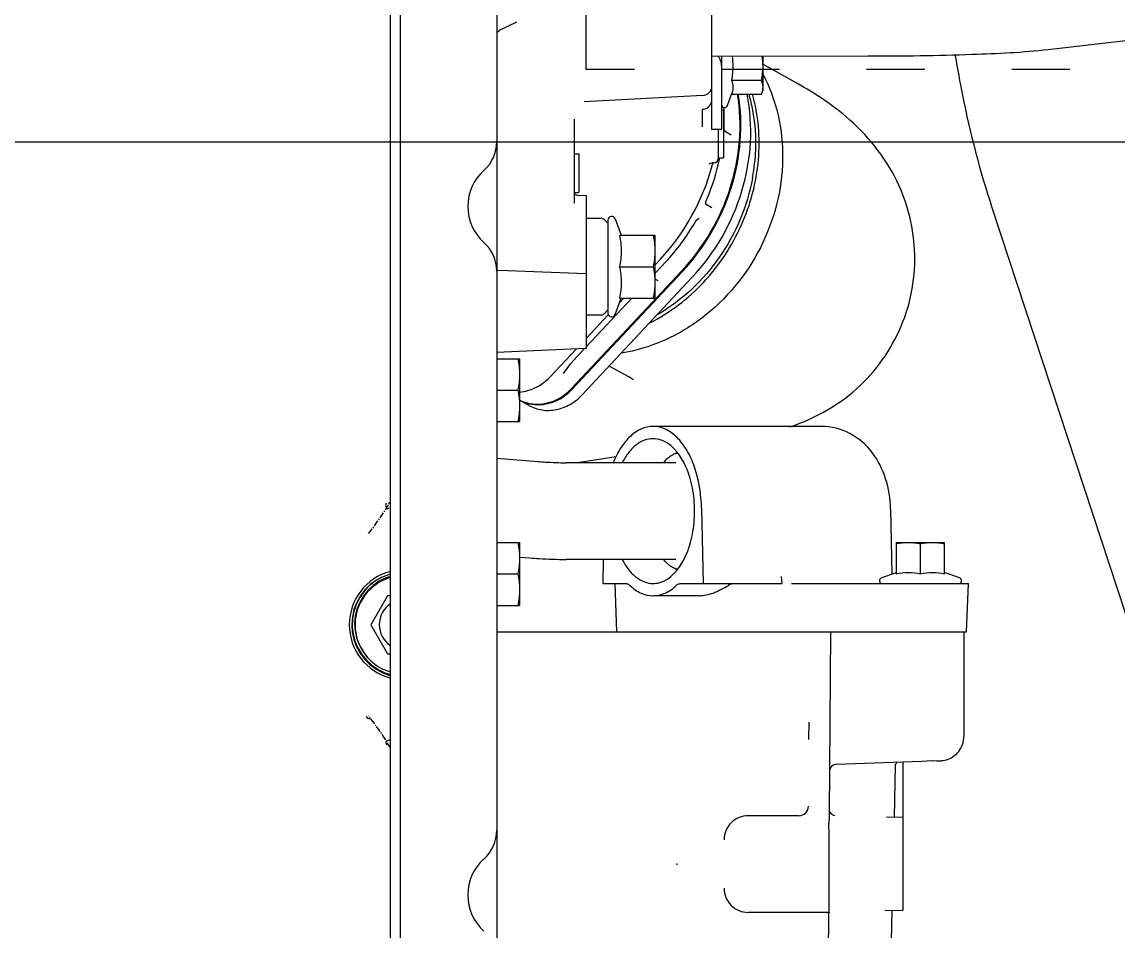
# Model space of a CAD drawing. Header units: metres. Extents: x 27859 to 32645, y 1492 to 8791.
# Drawn here: x 30191.1 to 30417.8, y 5569.2 to 5757.2 of the extents above; entities that cross this region are included whole.
import ezdxf

# ---------------------------------------------------------------- set-up
doc = ezdxf.new("R2010")
doc.units = ezdxf.units.M
doc.linetypes.add('ACAD_ISO03W100', pattern=[30, 12, -18])
doc.linetypes.add('CENTER', pattern=[2, 1.25, -0.25, 0.25, -0.25])
doc.layers.add('E-EQPT', color=190, linetype='Continuous')
doc.layers.add('E-HAT', color=253, linetype='CENTER', lineweight=15)

# ---------------------------------------------------------------- blocks, each defined once
blk = doc.blocks.new('EDG')
at = {"color": 0, "linetype": 'Continuous'}
for p, q in [((580.99, 1748.32, 1), (580.99, 2348.32, 1)), ((600.99, 1748.32, 1), (600.99, 2348.32, 1)), ((602.99, 2348.32, 1), (602.99, 1748.32, 1)), ((502.19, 2076.63, 1), (499.2, 1933.98, 1)), ((478.58, 1788.55, 1), (391.53, 2053.64, 1)), ((512.36, 1934.6, 1), (513.09, 2046.62, 1)), ((496.99, 1933.92, 1), (500.73, 1934.02, 1)), ((496.99, 1903.23, 1), (496.99, 1933.92, 1)), ((500.59, 1934.02, 1), (500.57, 1934.02, 1)), ((500.64, 1934.02, 1), (500.63, 1934.02, 1)), ((512.26, 1934.33, 1), (512.23, 1934.32, 1)), ((512.23, 1934.32, 1), (529, 1934.32, 1)), ((512.27, 1934.32, 1), (512.23, 1934.32, 1)), ((512.27, 1934.33, 1), (512.26, 1934.33, 1)), ((512.27, 1934.33, 1), (512.27, 1934.42, 1)), ((543.68, 1924.45, 1), (543.67, 1924.39, 1)), ((543.67, 1924.39, 1), (543.67, 1924.32, 1)), ((543.67, 1924.32, 1), (543.67, 1924.29, 1)), ((543.67, 1924.29, 1), (543.67, 1924.25, 1)), ((543.67, 1924.25, 1), (543.68, 1924.21, 1)), ((496.99, 1914.72, 1), (500.39, 1914.64, 1)), ((498.57, 1903.77, 1), (498.8, 1914.68, 1)), ((511.98, 1876.32, 1), (512.23, 1914.01, 1)), ((512.23, 1914.01, 1), (512.24, 1915.18, 1)), ((518.51, 1914.32, 1), (529, 1914.32, 1)), ((486.8, 1902.23, 1), (486.51, 1902.04, 1)), ((487.1, 1902.4, 1), (486.8, 1902.23, 1)), ((487.4, 1902.54, 1), (487.1, 1902.4, 1)), ((487.7, 1902.65, 1), (487.4, 1902.54, 1)), ((488.01, 1902.75, 1), (487.7, 1902.65, 1)), ((488.31, 1902.83, 1), (488.01, 1902.75, 1)), ((488.58, 1902.88, 1), (488.31, 1902.83, 1)), ((488.84, 1902.91, 1), (488.58, 1902.88, 1)), ((489.04, 1902.93, 1), (488.84, 1902.91, 1)), ((489.14, 1902.94, 1), (489.04, 1902.93, 1)), ((489.21, 1902.94, 1), (489.14, 1902.94, 1)), ((489.38, 1902.95, 1), (489.21, 1902.94, 1)), ((489.98, 1902.97, 1), (489.38, 1902.95, 1)), ((489.98, 1902.97, 1), (490.9, 1903.01, 1)), ((490.89, 1903, 1), (493.09, 1903.09, 1)), ((510.73, 1903.68, 1), (493.09, 1903.06, 1)), ((498.53, 1903.69, 1), (498.22, 1903.4, 1)), ((498.59, 1903.81, 1), (498.53, 1903.69, 1)), ((498.59, 1903.77, 1), (498.59, 1903.81, 1)), ((484.8, 1899.97, 1), (484.65, 1899.58, 1)), ((484.98, 1900.34, 1), (484.8, 1899.97, 1)), ((485.19, 1900.69, 1), (484.98, 1900.34, 1)), ((485.42, 1901.01, 1), (485.19, 1900.69, 1)), ((485.67, 1901.31, 1), (485.42, 1901.01, 1)), ((485.94, 1901.58, 1), (485.67, 1901.31, 1)), ((486.22, 1901.82, 1), (485.94, 1901.58, 1)), ((486.51, 1902.04, 1), (486.22, 1901.82, 1)), ((484.38, 1898.29, 1), (484.37, 1897.94, 1)), ((484.37, 1876.32, 1), (484.37, 1897.94, 1)), ((484.43, 1898.73, 1), (484.38, 1898.29, 1)), ((484.52, 1899.16, 1), (484.43, 1898.73, 1)), ((484.65, 1899.58, 1), (484.52, 1899.16, 1)), ((603.11, 1885.3, 1), (602.99, 1885.32, 1)), ((604.15, 1884.75, 1), (602.99, 1885.12, 1)), ((604.58, 1884.76, 1), (603.11, 1885.3, 1)), ((605.53, 1884.08, 1), (604.15, 1884.75, 1)), ((605.95, 1884.01, 1), (604.58, 1884.76, 1)), ((606.81, 1883.21, 1), (605.53, 1884.08, 1)), ((607.21, 1883.08, 1), (605.95, 1884.01, 1)), ((607.95, 1882.16, 1), (606.81, 1883.21, 1)), ((608.32, 1881.97, 1), (607.21, 1883.08, 1)), ((608.93, 1880.96, 1), (607.95, 1882.16, 1)), ((609.26, 1880.72, 1), (608.32, 1881.97, 1)), ((603.56, 1880.82, 1), (602.99, 1880.82, 1)), ((607.02, 1874.82, 1), (603.56, 1880.82, 1)), ((607.88, 1881.42, 1), (607.7, 1881.6, 1)), ((608.77, 1880.23, 1), (607.88, 1881.42, 1)), ((609.48, 1878.91, 1), (608.77, 1880.23, 1)), ((609.73, 1879.63, 1), (608.93, 1880.96, 1)), ((610, 1879.34, 1), (609.26, 1880.72, 1)), ((610.32, 1878.2, 1), (609.73, 1879.63, 1)), ((609.99, 1877.51, 1), (609.48, 1878.91, 1)), ((610.3, 1876.04, 1), (609.99, 1877.51, 1)), ((610.55, 1877.88, 1), (610, 1879.34, 1)), ((610.71, 1876.7, 1), (610.32, 1878.2, 1)), ((610.88, 1876.35, 1), (610.55, 1877.88, 1)), ((483.81, 1876.32, 1), (483.46, 1866.32, 1)), ((516.22, 1876.32, 1), (483.81, 1876.32, 1)), ((580.99, 1876.32, 1), (516.28, 1876.32, 1)), ((556.17, 1876.32, 1), (556.52, 1866.32, 1)), ((610.38, 1874.55, 1), (610.3, 1876.04, 1)), ((610.87, 1875.16, 1), (610.71, 1876.7, 1)), ((610.82, 1873.61, 1), (610.87, 1875.16, 1)), ((610.98, 1874.79, 1), (610.88, 1876.35, 1)), ((603.56, 1868.82, 1), (607.02, 1874.82, 1)), ((609.9, 1871.59, 1), (610.25, 1873.05, 1)), ((610.25, 1873.05, 1), (610.38, 1874.55, 1)), ((610.52, 1871.7, 1), (610.86, 1873.23, 1)), ((610.54, 1872.08, 1), (610.82, 1873.61, 1)), ((610.86, 1873.23, 1), (610.98, 1874.79, 1)), ((580.99, 1870.82, 1), (576.29, 1870.82, 1)), ((576.29, 1857.82, 1), (576.29, 1870.82, 1)), ((609.34, 1870.2, 1), (609.9, 1871.59, 1)), ((609.34, 1869.22, 1), (610.04, 1870.61, 1)), ((609.96, 1870.24, 1), (610.52, 1871.7, 1)), ((610.04, 1870.61, 1), (610.54, 1872.08, 1)), ((539.09, 1868.82, 1), (548.66, 1868.82, 1)), ((602.99, 1868.82, 1), (603.56, 1868.82, 1)), ((607.64, 1867.72, 1), (608.58, 1868.89, 1)), ((608.25, 1867.64, 1), (609.2, 1868.88, 1)), ((608.44, 1867.94, 1), (609.34, 1869.22, 1)), ((608.58, 1868.89, 1), (609.34, 1870.2, 1)), ((609.2, 1868.88, 1), (609.96, 1870.24, 1)), ((520.01, 1866.32, 1), (483.46, 1866.32, 1)), ((543.04, 1866.32, 1), (522.01, 1866.32, 1)), ((522.14, 1864.88, 1), (522.01, 1866.32, 1)), ((538.63, 1850.71, 1), (538.32, 1866.32, 1)), ((559.01, 1866.32, 1), (554.29, 1866.32, 1)), ((559.01, 1866.32, 1), (558.91, 1861.32, 1)), ((603.95, 1865.15, 1), (605.3, 1865.82, 1)), ((604.8, 1865.06, 1), (606.15, 1865.84, 1)), ((605.3, 1865.82, 1), (606.54, 1866.69, 1)), ((605.88, 1865.62, 1), (607.14, 1866.54, 1)), ((606.15, 1865.84, 1), (607.37, 1866.81, 1)), ((606.54, 1866.69, 1), (607.64, 1867.72, 1)), ((607.14, 1866.54, 1), (608.25, 1867.64, 1)), ((607.37, 1866.81, 1), (608.44, 1867.94, 1)), ((485.28, 1865.12, 1), (488.37, 1864, 1)), ((488.37, 1864.28, 1), (488.37, 1857.82, 1)), ((493.37, 1864.28, 1), (493.37, 1858.11, 1)), ((501.46, 1865.12, 1), (498.37, 1864, 1)), ((498.37, 1857.82, 1), (498.37, 1864.28, 1)), ((499.55, 1850.86, 1), (499.28, 1864.33, 1)), ((580.99, 1864.32, 1), (576.66, 1864.32, 1)), ((602.99, 1864.84, 1), (603.95, 1865.15, 1)), ((602.99, 1864.4, 1), (603.35, 1864.48, 1)), ((602.99, 1864.36, 1), (603.03, 1864.37, 1)), ((603.03, 1864.37, 1), (604.5, 1864.89, 1)), ((603.35, 1864.48, 1), (604.8, 1865.06, 1)), ((604.5, 1864.89, 1), (605.88, 1865.62, 1)), ((543.99, 1861.32, 1), (566.65, 1861.32, 1)), ((576.27, 1860.83, 1), (574.14, 1861.01, 1)), ((498.37, 1857.82, 1), (488.37, 1857.82, 1)), ((580.99, 1857.82, 1), (576.29, 1857.82, 1)), ((543.99, 1841.32, 1), (566.65, 1841.32, 1)), ((564.75, 1841.32, 1), (556.3, 1840.01, 1)), ((580.99, 1840.39, 1), (572.53, 1841.07, 1)), ((513.85, 1833.82, 1), (548.66, 1833.82, 1)), ((580.99, 1832.82, 1), (576.29, 1832.82, 1)), ((576.29, 1819.82, 1), (576.29, 1832.82, 1)), ((563.32, 1827.27, 1), (540.56, 1802.97, 1)), ((574.39, 1829.46, 1), (576.29, 1828.37, 1)), ((565.37, 1826.09, 1), (542.61, 1801.79, 1)), ((565.52, 1825.99, 1), (542.76, 1801.69, 1)), ((580.99, 1826.32, 1), (576.66, 1826.32, 1)), ((553.69, 1823.59, 1), (557.75, 1821.33, 1)), ((569.89, 1823.49, 1), (564.57, 1817.81, 1)), ((567.17, 1822.88, 1), (566.46, 1821.84, 1)), ((565.67, 1820.8, 1), (565.04, 1820.08, 1)), ((566.46, 1821.84, 1), (565.67, 1820.8, 1)), ((562.61, 1817.72, 1), (580.99, 1818.53, 1)), ((562.84, 1817.73, 1), (565.04, 1820.08, 1)), ((580.99, 1819.82, 1), (576.29, 1819.82, 1)), ((553.05, 1807.28, 1), (562.49, 1817.36, 1)), ((562.61, 1817.72, 1), (562.49, 1817.72, 1)), ((562.49, 1786.07, 1), (562.49, 1817.72, 1)), ((562.49, 1815.6, 1), (557.92, 1810.72, 1)), ((556.49, 1810.68, 1), (555.26, 1807.28, 1)), ((558.7, 1810.44, 1), (557.99, 1809.73, 1)), ((557.99, 1791.16, 1), (557.99, 1810.41, 1)), ((562.49, 1810.73, 1), (559.41, 1810.73, 1)), ((555.62, 1807.28, 1), (548.29, 1807.28, 1)), ((548.29, 1794.28, 1), (548.29, 1807.28, 1)), ((555.61, 1808.25, 1), (554.71, 1807.28, 1)), ((548.29, 1803.29, 1), (547.65, 1803.66, 1)), ((546.04, 1799.81, 1), (548.04, 1801.93, 1)), ((548.29, 1800.44, 1), (547.13, 1799.2, 1)), ((548.25, 1802.17, 1), (548.04, 1801.93, 1)), ((548.29, 1802.23, 1), (548.25, 1802.17, 1)), ((555.62, 1800.78, 1), (548.66, 1800.78, 1)), ((578.69, 1801.57, 1), (562.6, 1802.16, 1)), ((580.98, 1801.49, 1), (578.69, 1801.57, 1)), ((555.62, 1794.28, 1), (548.29, 1794.28, 1)), ((556.49, 1790.89, 1), (555.26, 1794.28, 1)), ((539.59, 1791.09, 1), (539.37, 1790.87, 1)), ((539.83, 1791.4, 1), (539.59, 1791.09, 1)), ((539.96, 1791.62, 1), (539.83, 1791.4, 1)), ((558.7, 1791.08, 1), (557.99, 1791.78, 1)), ((539.17, 1790.73, 1), (539.13, 1790.72, 1)), ((539.13, 1790.72, 1), (539.14, 1790.72, 1)), ((539.14, 1790.72, 1), (539.14, 1790.72, 1)), ((539.2, 1790.75, 1), (539.17, 1790.73, 1)), ((539.37, 1790.87, 1), (539.2, 1790.75, 1)), ((562.49, 1790.78, 1), (559.41, 1790.78, 1)), ((536.52, 1788.59, 1), (537.71, 1787.91, 1)), ((537.55, 1786.82, 1), (537.5, 1786.7, 1)), ((537.66, 1787.17, 1), (537.55, 1786.82, 1)), ((537.72, 1787.48, 1), (537.66, 1787.17, 1)), ((537.7, 1787.92, 1), (537.7, 1787.93, 1)), ((537.7, 1787.93, 1), (537.71, 1787.91, 1)), ((537.71, 1787.91, 1), (537.72, 1787.88, 1)), ((537.72, 1787.88, 1), (537.73, 1787.73, 1)), ((537.73, 1787.73, 1), (537.72, 1787.48, 1)), ((537.75, 1787.89, 1), (537.75, 1787.89, 1)), ((564.99, 1770.26, 1), (564.99, 1787.65, 1)), ((564.4, 1785.97, 1), (562.49, 1786.07, 1)), ((564.99, 1785.43, 1), (563.99, 1785.43, 1)), ((563.99, 1777.43, 1), (563.99, 1785.43, 1)), ((535.12, 1778.24, 1), (534.12, 1778.24, 1)), ((534.12, 1768.32, 1), (534.12, 1778.24, 1)), ((534.86, 1778.36, 1), (534.85, 1778.3, 1)), ((535.12, 1778.32, 1), (535.12, 1772.4, 1)), ((536.08, 1779.32, 1), (536.44, 1779.33, 1)), ((536.53, 1779.33, 1), (536.44, 1779.33, 1)), ((536.8, 1779.4, 1), (536.53, 1779.33, 1)), ((536.53, 1779.33, 1), (536.53, 1779.33, 1)), ((537.05, 1779.5, 1), (536.8, 1779.4, 1)), ((537.05, 1779.5, 1), (537.05, 1779.5, 1)), ((564.99, 1777.43, 1), (563.99, 1777.43, 1)), ((533.71, 1772.82, 1), (532.48, 1773.53, 1)), ((533.71, 1772.82, 1), (533.72, 1772.81, 1)), ((533.72, 1772.81, 1), (533.78, 1772.72, 1)), ((533.78, 1772.72, 1), (533.86, 1772.53, 1)), ((533.86, 1772.53, 1), (533.93, 1772.26, 1)), ((533.93, 1772.26, 1), (533.98, 1771.93, 1)), ((533.98, 1771.93, 1), (533.99, 1771.57, 1)), ((533.99, 1771.57, 1), (533.99, 1771.47, 1)), ((533.99, 1771.47, 1), (533.99, 1771.41, 1)), ((534.49, 1772.4, 1), (536.49, 1772.4, 1)), ((534.49, 1757.29, 1), (534.49, 1772.4, 1)), ((536.49, 1772.4, 1), (536.49, 1763.53, 1)), ((538.49, 1768.3, 1), (538.49, 1771.87, 1)), ((534.49, 1768.32, 1), (534.12, 1768.32, 1)), ((538.52, 1768.31, 1), (538.35, 1768.22, 1)), ((538.53, 1768.32, 1), (538.52, 1768.31, 1)), ((533.29, 1767.44, 1), (532.45, 1765.12, 1)), ((536.49, 1767.07, 1), (536.66, 1766.99, 1)), ((538.31, 1768.21, 1), (538.27, 1768.2, 1)), ((538.35, 1768.22, 1), (538.31, 1768.21, 1)), ((538.35, 1768.22, 1), (538.35, 1768.22, 1)), ((538.39, 1765.38, 1), (562.94, 1766.67, 1)), ((526.27, 1765.12, 1), (525.99, 1764.34, 1)), ((525.99, 1757.29, 1), (525.99, 1764.34, 1)), ((532.45, 1765.12, 1), (526.27, 1765.12, 1)), ((519.67, 1762.41, 1), (525.99, 1758.89, 1)), ((532.45, 1762.23, 1), (526.27, 1762.23, 1)), ((536.49, 1763.39, 1), (536.49, 1737.94, 1)), ((504.26, 1757.28, 1), (536.49, 1757.29, 1)), ((534.58, 1758.49, 1), (534.79, 1757.92, 1)), ((420.24, 1750.53, 1), (466.94, 1755.91, 1)), ((580.44, 1751.88, 1), (576.86, 1750.16, 1)), ((580.99, 1752.32, 1), (580.44, 1751.88, 1))]:
    blk.add_line(p, q, dxfattribs=at)
at = {"color": 0}
blk.add_line((130, 1775, 1), (1499.99, 1775, 1), dxfattribs=at)
at = {"color": 0, "linetype": 'ACAD_ISO03W100', "elevation": 1}
blk.add_lwpolyline([(372.49, 1760), (562.49, 1760), (562.49, 1520), (372.49, 1520)], close=True, dxfattribs=at)
at = {"color": 0, "linetype": 'Continuous'}
for centre, radius, start, end in [((576.99, 1930.72, 1), 10, 311.8103, 48.1897), ((588.99, 1917.31, 1), 8, 131.8103, 180), ((510.82, 1912.96, 1), 1.4, 19.7476, 38.6735), ((518.51, 1912.32, 1), 2, 90.0665, 179.6315), ((600.09, 1874.82, 1), 11.4, 284.758, 75.242), ((600.09, 1874.82, 1), 10.2, 286.5776, 73.4273), ((600.09, 1874.82, 1), 5.2, 303.9371, 56.0629), ((485.49, 1865.71, 1), 0.619, 90, 250), ((501.25, 1865.71, 1), 0.619, 290, 90), ((542.05, 1858.27, 1), 5.31, 67.0796, 73.1741), ((538.66, 1857.4, 1), 7.93, 46.4946, 50.3139), ((561.71, 1849.77, 1), 22.9, 198.1663, 199.2306), ((542.04, 1844.38, 1), 5.32, 286.9032, 293.2655), ((538.64, 1845.27, 1), 7.95, 309.6894, 313.7555), ((572.53, 1821.41, 1), 7.91, 71.0941, 76.8131), ((572.54, 1821.46, 1), 7.86, 69.3531, 71.0882), ((572.57, 1821.52, 1), 7.79, 61.4119, 69.3572), ((573.41, 1818.55, 1), 11.02, 136.6475, 136.8684), ((573.53, 1818.48, 1), 10.98, 136.6967, 136.8684), ((557.22, 1810.41, 1), 0.773, 0, 160), ((559.41, 1809.73, 1), 1, 123.9579, 135.1404), ((559.41, 1809.73, 1), 1, 112.6055, 123.9301), ((559.41, 1809.74, 1), 0.998, 90.0158, 112.5805), ((588.99, 1801.74, 1), 8, 180, 228.1897), ((579.02, 1768.96, 1), 45.15, 136.9137, 149.8858), ((576.99, 1788.32, 1), 10, 311.8103, 48.1897), ((557.22, 1791.16, 1), 0.773, 200, 0), ((559.41, 1791.78, 1), 1, 225, 270), ((578.48, 1769.17, 1), 44.57, 156.8311, 168.0918), ((564.36, 1785.34, 1), 0.63, 28.9992, 87.0001), ((567.63, 1775.22, 1), 40.18, 169.5597, 174.5115), ((588.99, 1774.91, 1), 8, 131.8103, 180), ((536.12, 1778.32, 1), 1, 91.8, 180), ((574.96, 1769.68, 1), 41.01, 177.575, 181.8976), ((574.3, 1769.66, 1), 40.35, 181.9069, 182.6039), ((533.87, 1767.23, 1), 0.619, 0, 160), ((538.49, 1766.22, 1), 2, 96.5698, 180.0004), ((530.03, 1763.6, 1), 4.04, 168.6923, 169.4725), ((538.49, 1763.39, 1), 2, 93, 180.0002), ((537.18, 1759.17, 1), 2.68, 180.0006, 181.4448), ((537.17, 1759.17, 1), 2.68, 181.4387, 194.8128)]:
    blk.add_arc(centre, radius, start, end, dxfattribs=at)
at = {"color": 0, "linetype": 'CENTER'}
for centre, start, end in [((646.39, 1925.14, 1), 209.771, 218.9678), ((646.39, 1824.51, 1), 141.0322, 150.229)]:
    blk.add_arc(centre, 50, start, end, dxfattribs=at)
at = {"color": 0, "linetype": 'Continuous'}
for points, knots in [([(512.27, 1934.32, 1), (512.27, 1931.86, 1), (512.27, 1928.32, 1), (512.27, 1923.74, 1), (512.27, 1921.13, 1), (512.27, 1919.17, 1), (512.22, 1917.86, 1), (512.32, 1916.75, 1), (512.36, 1916.03, 1), (512.25, 1915.73, 1)], [0, 0, 0, 0, 0.397696, 0.570425, 0.739761, 0.817535, 0.887956, 0.949566, 1, 1, 1, 1]), ([(512.36, 1934.6, 1), (512.36, 1934.55, 1), (512.35, 1934.52, 1), (512.3, 1934.43, 1), (512.34, 1934.47, 1), (512.35, 1934.48, 1)], [0, 0, 0, 0, 0.64794, 0.753268, 1, 1, 1, 1]), ([(533.99, 1929.32, 1), (533.99, 1930.6, 1), (532.92, 1933.25, 1), (530.27, 1934.32, 1), (529, 1934.32, 1)], [0, 0, 0, 0, 0.50009, 1, 1, 1, 1]), ([(529, 1914.32, 1), (530.27, 1914.32, 1), (532.92, 1915.4, 1), (533.99, 1918.05, 1), (533.99, 1919.33, 1)], [0, 0, 0, 0, 0.49991, 1, 1, 1, 1]), ([(512.24, 1915.73, 1), (512.23, 1915.7, 1), (512.22, 1915.51, 1), (512.23, 1915.32, 1), (512.22, 1915.17, 1)], [0, 0, 0, 0, 0.182686, 1, 1, 1, 1]), ([(516.47, 1898.55, 1), (516.46, 1898.29, 1), (516.42, 1897.1, 1), (516.39, 1895.9, 1), (516.39, 1894.96, 1)], [0, 0, 0, 0, 0.214802, 1, 1, 1, 1]), ([(603.01, 1898.66, 1), (603.29, 1898.66, 1), (603.7, 1898.79, 1), (604.05, 1899.32, 1), (603.8, 1899.54, 1), (603.67, 1899.61, 1)], [0, 0, 0, 0, 0.525239, 0.737413, 1, 1, 1, 1]), ([(539.11, 1868.82, 1), (538.14, 1868.83, 1), (536, 1868.32, 1), (534.09, 1867.32, 1), (533.08, 1866.69, 1)], [0, 0, 0, 0, 0.448378, 1, 1, 1, 1]), ([(548.66, 1868.82, 1), (547.82, 1868.82, 1), (546.02, 1868.41, 1), (544.54, 1867.34, 1), (543.86, 1866.69, 1)], [0, 0, 0, 0, 0.473772, 1, 1, 1, 1]), ([(553.47, 1866.69, 1), (552.79, 1867.34, 1), (551.31, 1868.41, 1), (549.51, 1868.82, 1), (548.66, 1868.82, 1)], [0, 0, 0, 0, 0.526228, 1, 1, 1, 1]), ([(546.47, 1865.8, 1), (544.34, 1864.82, 1), (541.89, 1861.29, 1), (540.37, 1856.08, 1), (539.92, 1851.32, 1), (540.37, 1846.57, 1), (541.89, 1841.36, 1), (544.34, 1837.83, 1), (546.47, 1836.85, 1)], [0, 0, 0, 0, 0.214914, 0.352313, 0.5, 0.647687, 0.785086, 1, 1, 1, 1]), ([(543.86, 1866.69, 1), (543.8, 1866.63, 1), (543.57, 1866.44, 1), (543.26, 1866.32, 1), (543.04, 1866.32, 1)], [0, 0, 0, 0, 0.27444, 1, 1, 1, 1]), ([(548.66, 1866.29, 1), (548.48, 1866.29, 1), (547.73, 1866.25, 1), (546.99, 1866.04, 1), (546.47, 1865.8, 1)], [0, 0, 0, 0, 0.245541, 1, 1, 1, 1]), ([(555.04, 1861.35, 1), (554.66, 1862.08, 1), (553.83, 1863.42, 1), (552.28, 1865.03, 1), (550.53, 1866.05, 1), (549.27, 1866.29, 1), (548.66, 1866.29, 1)], [0, 0, 0, 0, 0.29325, 0.553786, 0.785563, 1, 1, 1, 1]), ([(554.29, 1866.32, 1), (554.22, 1866.32, 1), (553.91, 1866.36, 1), (553.64, 1866.53, 1), (553.47, 1866.69, 1)], [0, 0, 0, 0, 0.235508, 1, 1, 1, 1]), ([(493.37, 1864.28, 1), (492.55, 1864.11, 1), (490.87, 1863.89, 1), (489.19, 1864.11, 1), (488.37, 1864.28, 1)], [0, 0, 0, 0, 0.5, 1, 1, 1, 1]), ([(498.37, 1864.28, 1), (497.55, 1864.11, 1), (495.87, 1863.89, 1), (494.19, 1864.11, 1), (493.37, 1864.28, 1)], [0, 0, 0, 0, 0.5, 1, 1, 1, 1]), ([(546.52, 1861.37, 1), (546.35, 1861.57, 1), (545.65, 1862.29, 1), (544.8, 1862.88, 1), (544.12, 1863.17, 1)], [0, 0, 0, 0, 0.261386, 1, 1, 1, 1]), ([(574.14, 1861.01, 1), (573.5, 1861.06, 1), (571, 1861.24, 1), (568.5, 1861.32, 1), (566.65, 1861.32, 1)], [0, 0, 0, 0, 0.258752, 1, 1, 1, 1]), ([(499.55, 1850.86, 1), (499.59, 1848.76, 1), (500.24, 1844.61, 1), (503.02, 1838.99, 1), (507.72, 1834.86, 1), (511.83, 1833.82, 1), (513.85, 1833.82, 1)], [0, 0, 0, 0, 0.256858, 0.506168, 0.752554, 1, 1, 1, 1]), ([(538.63, 1850.71, 1), (538.65, 1850.01, 1), (538.8, 1847.28, 1), (539.32, 1844.56, 1), (539.95, 1842.63, 1)], [0, 0, 0, 0, 0.25757, 1, 1, 1, 1]), ([(603.88, 1849.67, 1), (603.99, 1849.93, 1), (604.01, 1850.35, 1), (603.69, 1850.87, 1), (603.4, 1850.75, 1), (603.29, 1850.67, 1)], [0, 0, 0, 0, 0.533805, 0.750127, 1, 1, 1, 1]), ([(540.09, 1842.23, 1), (540.51, 1841.02, 1), (541.49, 1838.81, 1), (543.52, 1836.07, 1), (545.94, 1834.27, 1), (547.79, 1833.82, 1), (548.66, 1833.82, 1)], [0, 0, 0, 0, 0.30183, 0.566672, 0.795196, 1, 1, 1, 1]), ([(544.14, 1839.49, 1), (544.37, 1839.59, 1), (545.25, 1840.04, 1), (546.02, 1840.71, 1), (546.52, 1841.28, 1)], [0, 0, 0, 0, 0.241444, 1, 1, 1, 1]), ([(548.66, 1836.35, 1), (549.27, 1836.35, 1), (550.53, 1836.6, 1), (552.28, 1837.62, 1), (553.83, 1839.23, 1), (554.66, 1840.57, 1), (555.04, 1841.3, 1)], [0, 0, 0, 0, 0.214437, 0.446214, 0.70675, 1, 1, 1, 1]), ([(548.66, 1833.82, 1), (549.48, 1833.82, 1), (551.2, 1834.21, 1), (553.49, 1835.79, 1), (555.46, 1838.23, 1), (556.45, 1840.21, 1), (556.89, 1841.29, 1)], [0, 0, 0, 0, 0.207947, 0.437411, 0.70075, 1, 1, 1, 1]), ([(572.53, 1841.07, 1), (572.01, 1841.11, 1), (570.05, 1841.25, 1), (568.09, 1841.32, 1), (566.65, 1841.32, 1)], [0, 0, 0, 0, 0.264779, 1, 1, 1, 1]), ([(546.47, 1836.85, 1), (546.65, 1836.77, 1), (547.35, 1836.49, 1), (548.11, 1836.35, 1), (548.66, 1836.35, 1)], [0, 0, 0, 0, 0.257682, 1, 1, 1, 1]), ([(520.38, 1833.89, 1), (515.66, 1832.36, 1), (506.36, 1827.33, 1), (496.63, 1814.47, 1), (493.33, 1798.4, 1), (495.97, 1787.75, 1), (498.25, 1783.04, 1)], [0, 0, 0, 0, 0.237995, 0.492304, 0.748936, 1, 1, 1, 1]), ([(574.39, 1829.46, 1), (573.56, 1829.94, 1), (571.67, 1830.59, 1), (568.64, 1830.5, 1), (565.71, 1829.38, 1), (564.05, 1828.05, 1), (563.32, 1827.27, 1)], [0, 0, 0, 0, 0.237679, 0.481952, 0.736318, 1, 1, 1, 1]), ([(574.33, 1829.11, 1), (572.8, 1829.47, 1), (569.36, 1829.24, 1), (566.55, 1827.34, 1), (565.4, 1826.12, 1)], [0, 0, 0, 0, 0.484181, 1, 1, 1, 1]), ([(576.31, 1828.35, 1), (575.47, 1828.77, 1), (573.61, 1829.33, 1), (569.65, 1829.12, 1), (566.91, 1827.47, 1), (565.54, 1826.01, 1)], [0, 0, 0, 0, 0.240532, 0.487094, 1, 1, 1, 1]), ([(576.29, 1826.7, 1), (575.71, 1826.66, 1), (573.32, 1826.22, 1), (571.14, 1824.83, 1), (569.89, 1823.49, 1)], [0, 0, 0, 0, 0.243634, 1, 1, 1, 1]), ([(553.09, 1823.9, 1), (553, 1823.97, 1), (552.71, 1824.16, 1), (553.13, 1823.89, 1), (553.4, 1823.75, 1), (553.69, 1823.59, 1)], [0, 0, 0, 0, 0.253453, 0.274412, 1, 1, 1, 1]), ([(525.92, 1761.06, 1), (524.53, 1763.69, 1), (522.43, 1769.43, 1), (521.19, 1781.8, 1), (525.22, 1797.53, 1), (535.59, 1810.06, 1), (546.35, 1816.42, 1), (552.27, 1818.19, 1), (555.23, 1818.66, 1)], [0, 0, 0, 0, 0.120195, 0.244036, 0.498279, 0.753625, 0.878599, 1, 1, 1, 1]), ([(549.3, 1812.4, 1), (545.19, 1810.3, 1), (537.6, 1804.49, 1), (529.73, 1792.59, 1), (526.08, 1778.89, 1), (526.87, 1769.48, 1), (528.09, 1765.12, 1)], [0, 0, 0, 0, 0.249075, 0.503392, 0.755792, 1, 1, 1, 1]), ([(528.11, 1782.5, 1), (529.18, 1788.28, 1), (533.84, 1799.43, 1), (542.66, 1807.74, 1), (547.68, 1810.67, 1)], [0, 0, 0, 0, 0.502772, 1, 1, 1, 1]), ([(555.62, 1800.78, 1), (555.4, 1801.85, 1), (555.12, 1804.03, 1), (555.4, 1806.22, 1), (555.62, 1807.28, 1)], [0, 0, 0, 0, 0.5, 1, 1, 1, 1]), ([(540.56, 1802.97, 1), (535.86, 1797.96, 1), (528.79, 1785.77, 1), (527.9, 1771.63, 1), (529.21, 1765.08, 1)], [0, 0, 0, 0, 0.507149, 1, 1, 1, 1]), ([(542.61, 1801.79, 1), (538.06, 1796.93, 1), (531.13, 1785.17, 1), (529.97, 1771.5, 1), (531.04, 1765.09, 1)], [0, 0, 0, 0, 0.506541, 1, 1, 1, 1]), ([(542.76, 1801.69, 1), (538.22, 1796.84, 1), (531.31, 1785.12, 1), (530.14, 1771.5, 1), (531.19, 1765.11, 1)], [0, 0, 0, 0, 0.506353, 1, 1, 1, 1]), ([(555.62, 1794.28, 1), (555.4, 1795.35, 1), (555.12, 1797.53, 1), (555.4, 1799.72, 1), (555.62, 1800.78, 1)], [0, 0, 0, 0, 0.5, 1, 1, 1, 1]), ([(486.16, 1757.16, 1), (485.72, 1759.88, 1), (483.79, 1770.48, 1), (481.09, 1780.94, 1), (478.58, 1788.55, 1)], [0, 0, 0, 0, 0.255612, 1, 1, 1, 1]), ([(498.25, 1783.04, 1), (500.72, 1777.97, 1), (507.32, 1769.94, 1), (515.83, 1764.54, 1), (519.67, 1762.41, 1)], [0, 0, 0, 0, 0.562313, 1, 1, 1, 1]), ([(528.89, 1765.09, 1), (528.56, 1766.2, 1), (527.48, 1770.77, 1), (527.3, 1775.54, 1), (527.63, 1779.06, 1)], [0, 0, 0, 0, 0.246375, 1, 1, 1, 1]), ([(526.07, 1764.39, 1), (526.08, 1764.45, 1), (526.13, 1764.7, 1), (526.21, 1764.94, 1), (526.27, 1765.12, 1)], [0, 0, 0, 0, 0.247155, 1, 1, 1, 1]), ([(532.45, 1762.23, 1), (532.28, 1762.69, 1), (532.05, 1763.67, 1), (532.28, 1764.66, 1), (532.45, 1765.12, 1)], [0, 0, 0, 0, 0.5, 1, 1, 1, 1]), ([(526.27, 1762.23, 1), (526.23, 1762.35, 1), (526.08, 1762.82, 1), (525.99, 1763.31, 1), (525.99, 1763.67, 1)], [0, 0, 0, 0, 0.255696, 1, 1, 1, 1]), ([(466.94, 1755.91, 1), (472.17, 1756.52, 1), (484.62, 1757.08, 1), (497.07, 1757.28, 1), (504.26, 1757.28, 1)], [0, 0, 0, 0, 0.422346, 1, 1, 1, 1]), ([(534.79, 1757.92, 1), (534.82, 1757.87, 1), (534.93, 1757.64, 1), (535.07, 1757.43, 1), (535.19, 1757.28, 1)], [0, 0, 0, 0, 0.242762, 1, 1, 1, 1])]:
    blk.add_open_spline(points, degree=3, knots=knots, dxfattribs=at)
for points in [[(511.08, 1914.34, 1), (511.4, 1914.28, 1), (511.71, 1914.09, 1), (511.92, 1913.83, 1)], [(510.73, 1903.68, 1), (511.2, 1903.7, 1), (511.71, 1904, 1), (511.96, 1904.41, 1)], [(511.96, 1904.41, 1), (512.08, 1904.61, 1), (512.16, 1904.86, 1), (512.17, 1905.1, 1)], [(607.99, 1893.81, 1), (607.83, 1894.07, 1), (607.5, 1894.25, 1), (607.19, 1894.25, 1)], [(576.29, 1867.57, 1), (576.29, 1868.66, 1), (576.43, 1869.76, 1), (576.66, 1870.82, 1)], [(531.77, 1866.32, 1), (532.23, 1866.32, 1), (532.7, 1866.45, 1), (533.08, 1866.69, 1)], [(576.66, 1864.32, 1), (576.43, 1865.39, 1), (576.29, 1866.48, 1), (576.29, 1867.57, 1)], [(576.29, 1861.07, 1), (576.29, 1862.16, 1), (576.43, 1863.26, 1), (576.66, 1864.32, 1)], [(576.66, 1857.82, 1), (576.43, 1858.89, 1), (576.29, 1859.98, 1), (576.29, 1861.07, 1)], [(490.87, 1857.82, 1), (490.03, 1857.82, 1), (489.19, 1857.93, 1), (488.37, 1858.11, 1)], [(493.37, 1858.11, 1), (492.55, 1857.93, 1), (491.71, 1857.82, 1), (490.87, 1857.82, 1)], [(495.87, 1857.82, 1), (495.03, 1857.82, 1), (494.19, 1857.93, 1), (493.37, 1858.11, 1)], [(498.37, 1858.11, 1), (497.55, 1857.93, 1), (496.71, 1857.82, 1), (495.87, 1857.82, 1)], [(576.29, 1829.57, 1), (576.29, 1830.66, 1), (576.43, 1831.76, 1), (576.66, 1832.82, 1)], [(576.66, 1826.32, 1), (576.43, 1827.39, 1), (576.29, 1828.48, 1), (576.29, 1829.57, 1)], [(576.29, 1823.07, 1), (576.29, 1824.16, 1), (576.43, 1825.26, 1), (576.66, 1826.32, 1)], [(576.66, 1819.82, 1), (576.43, 1820.89, 1), (576.29, 1821.98, 1), (576.29, 1823.07, 1)], [(548.29, 1804.03, 1), (548.29, 1805.12, 1), (548.43, 1806.22, 1), (548.66, 1807.28, 1)], [(548.66, 1800.78, 1), (548.43, 1801.85, 1), (548.29, 1802.94, 1), (548.29, 1804.03, 1)], [(548.29, 1797.53, 1), (548.29, 1798.62, 1), (548.43, 1799.72, 1), (548.66, 1800.78, 1)], [(547.13, 1799.2, 1), (542.11, 1793.84, 1), (538.34, 1787.04, 1), (536.46, 1779.94, 1)], [(548.66, 1794.28, 1), (548.43, 1795.35, 1), (548.29, 1796.44, 1), (548.29, 1797.53, 1)], [(536.46, 1779.94, 1), (536.4, 1779.73, 1), (536.35, 1779.52, 1), (536.29, 1779.31, 1)], [(525.99, 1763.67, 1), (525.99, 1763.9, 1), (526.01, 1764.12, 1), (526.06, 1764.33, 1)], [(525.99, 1759.34, 1), (525.99, 1760.31, 1), (526.1, 1761.28, 1), (526.27, 1762.23, 1)], [(532.17, 1759.34, 1), (532.17, 1760.31, 1), (532.28, 1761.28, 1), (532.45, 1762.23, 1)], [(526.14, 1757.28, 1), (526.05, 1757.97, 1), (525.99, 1758.66, 1), (525.99, 1759.34, 1)], [(532.32, 1757.28, 1), (532.22, 1757.97, 1), (532.17, 1758.66, 1), (532.17, 1759.34, 1)]]:
    blk.add_open_spline(points, degree=3, dxfattribs=at)

msp = doc.modelspace()

# ---------------------------------------------------------------- hatches: boundary and pattern name
at = {"layer": 'E-HAT', "linetype": 'Continuous'}
h = msp.add_hatch(dxfattribs=at)
h.set_pattern_fill('AR-CONC', color=8, scale=40, angle=90)
h.set_pattern_definition([(140, (30868.3, 2757.35), (25.101, 286.904), [30, -330]), (85, (30868.3, 2757.35), (-300.877, -55.5), [24, -264]), (190.4514, (30870.4, 2781.26), (-275.776, 231.404), [25.496, -280.457]), (136.184, (30788.3, 2757.35), (66.208, 426.897), [45, -495]), (186.636, (30793.8, 2792.93), (-389.647, 373.865), [38.244, -420.686]), (81.184, (30788.3, 2757.35), (-389.647, 373.865), [36, -396]), (111, (30808.3, 2797.35), (161.0476, 238.763), [30, -330]), (56, (30808.3, 2797.35), (-290.06, 97.326), [24, -264]), (161.4514, (30821.72, 2817.25), (-129.012, 336.089), [25.496, -280.457]), (127.5, (30868.3, 2757.35), (-133.1575, 4.864), [0, -260.8, 0, -268, 0, -265]), (97.5, (30868.3, 2757.35), (-157.7647, 105.2278), [0, -152.8, 0, -254.8, 0, -101]), (57.5, (30868.3, 2668.15), (9.022, 213.529), [0, -100, 0, -312, 0, -414]), (47.5, (30868.3, 2628.15), (-40.042, 233.2745), [0, -130, 0, -207.2, 0, -294])])
h.paths.add_polyline_path([(32053.3, 1585.35), (28053.3, 1585.35), (28053.3, 2085.35), (28638.3, 2085.35), (28638.3, 8185.35), (28053.3, 8185.35), (28053.3, 8685.35), (32053.3, 8685.35), (32053.3, 8185.35), (31468.3, 8185.35), (31468.3, 2085.35), (32053.3, 2085.35)])

# ---------------------------------------------------------------- next in the draw order: wipeouts: each hides what was drawn before it
msp.add_wipeout([(30870.3, 2757.35), (29240.32, 2757.35), (29240.32, 7507.34), (30870.3, 7507.34)]).translate(0, 0, -732205.32).dxf.layer = 'E-EQPT'

# ---------------------------------------------------------------- next in the draw order: block references
at = {"layer": 'E-EQPT', "rotation": 180}
msp.add_blockref('EDG', (30870.3, 7507.34, -732206.32), dxfattribs=at)

doc.saveas('drawing.dxf')
